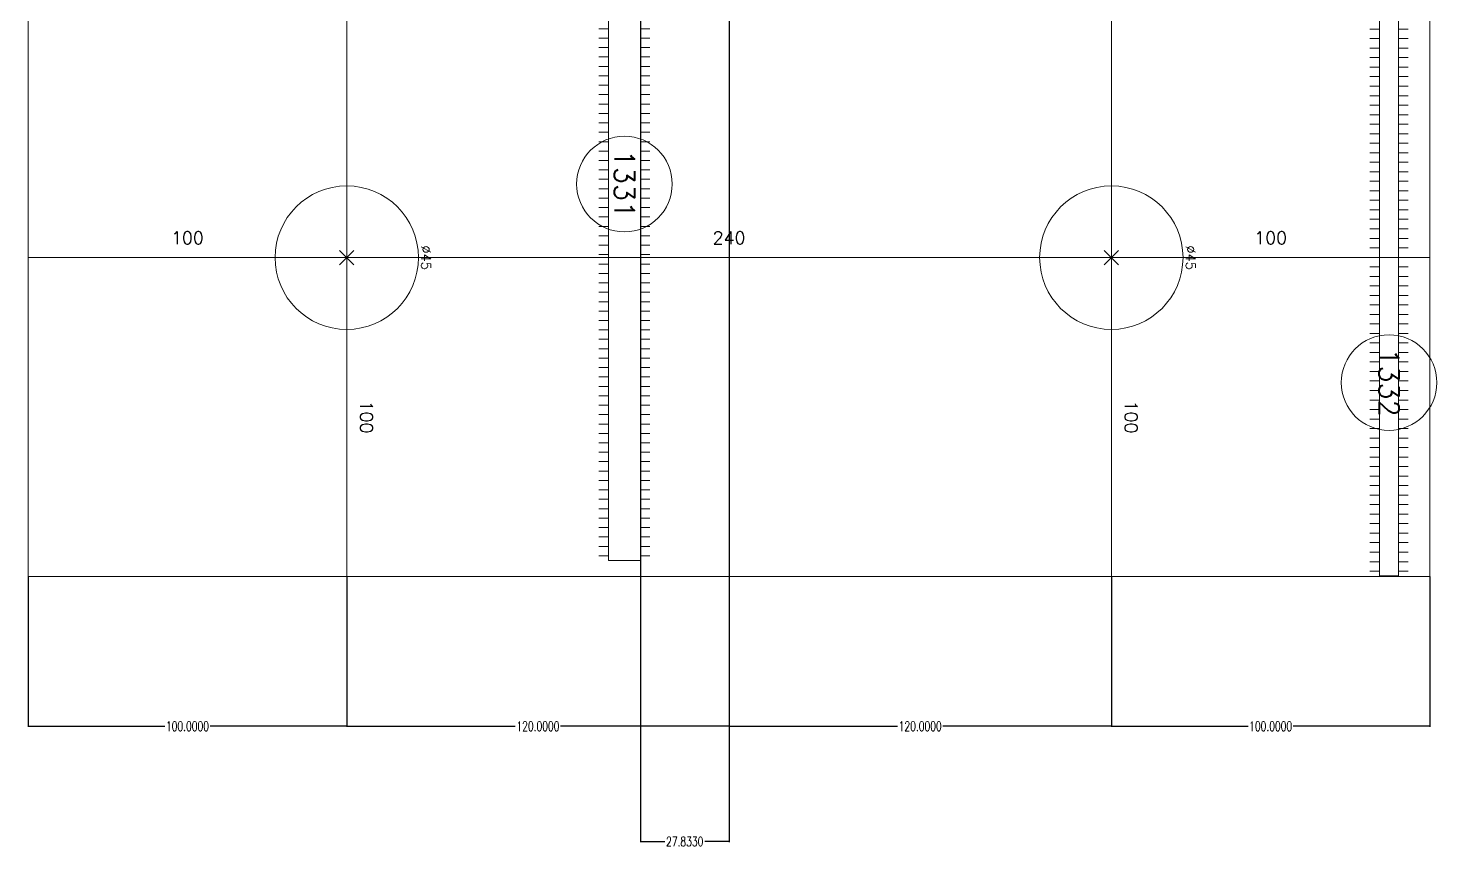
# Model space of a CAD drawing. Extents: x 442 to 930, y -85 to 442.
# Drawn here: x 442.2 to 884.3, y -85.1 to 172 of the extents above; entities that cross this region are included whole.
import ezdxf
from ezdxf.enums import TextEntityAlignment as Align

# ---------------------------------------------------------------- set-up
doc = ezdxf.new("R2010")
doc.units = 0
doc.header["$MEASUREMENT"] = 0
doc.layers.get('0').update_dxf_attribs({"linetype": 'CONTINUOUS', "lineweight": 25})
doc.layers.get('Defpoints').update_dxf_attribs({"linetype": 'CONTINUOUS'})
for name, color, linetype, lineweight in [('1', 7, 'CONTINUOUS', 25), ('2', 7, 'CONTINUOUS', 25), ('3', 7, 'CONTINUOUS', 25)]:
    doc.layers.add(name, color=color, linetype=linetype, lineweight=lineweight)
doc.styles.add('DimFont', font='simplex.shx', dxfattribs={"width": 0.8, "bigfont": 'gbhzfs.shx'})
doc.styles.get("Standard").update_dxf_attribs({"font": 'simplex.shx', "width": 0.7, "height": 3, "bigfont": 'gbhzfs.shx'})
doc.dimstyles.new('DHDxfDimStyleOpen30', dxfattribs={"dimtxt": 2.5, "dimasz": 2.5, "dimexe": 1.25, "dimexo": 0.625, "dimtad": 2, "dimtxsty": 'DimFont', "dimblk": 'OPEN30', "dimblk1": 'OPEN30', "dimblk2": 'OPEN30', "dimcen": 2.5, "dimadec": 0, "dimazin": 0, "dimtfac": 1, "dimtmove": 0, "dimatfit": 3, "dimfxl": 0, "dimarcsym": 0})

# ---------------------------------------------------------------- blocks, each defined once
blk = doc.blocks.new('*D2')
at = {"color": 0, "linetype": 'Continuous', "lineweight": -2}
for p, q in [((442.17, -0.06), (442.17, -47.18)), ((542.17, -0.06), (542.17, -47.18)), ((442.35, -47), (485.08, -47)), ((541.99, -47), (499.26, -47))]:
    blk.add_line(p, q, dxfattribs=at)
at = {"color": 0, "linetype": 'Continuous'}
for points in [[(442.35, -46.97), (442.35, -47.03), (442.17, -47)], [(541.99, -46.97), (541.99, -47.03), (542.17, -47)]]:
    blk.add_solid(points, dxfattribs=at)
at = {"layer": 'Defpoints', "color": 0, "linetype": 'Continuous'}
for p in [(442.17, 0), (542.17, 0), (542.17, -47)]:
    blk.add_point(p, dxfattribs=at)
at = {"color": 0, "linetype": 'Continuous', "insert": (492.17, -47), "char_height": 3, "attachment_point": 5}
blk.add_mtext('\\A1;100.0000', dxfattribs=at)
blk = doc.blocks.new('*D3')
at = {"color": 0, "linetype": 'Continuous', "lineweight": -2}
for p, q in [((542.17, -0.06), (542.17, -47.18)), ((662.17, -0.06), (662.17, -47.18)), ((542.35, -47), (595.08, -47)), ((661.99, -47), (609.26, -47))]:
    blk.add_line(p, q, dxfattribs=at)
at = {"color": 0, "linetype": 'Continuous'}
for points in [[(542.35, -46.97), (542.35, -47.03), (542.17, -47)], [(661.99, -46.97), (661.99, -47.03), (662.17, -47)]]:
    blk.add_solid(points, dxfattribs=at)
at = {"layer": 'Defpoints', "color": 0, "linetype": 'Continuous'}
for p in [(542.17, 0), (662.17, 0), (662.17, -47)]:
    blk.add_point(p, dxfattribs=at)
at = {"color": 0, "linetype": 'Continuous', "insert": (602.17, -47), "char_height": 3, "attachment_point": 5}
blk.add_mtext('\\A1;120.0000', dxfattribs=at)
blk = doc.blocks.new('*D4')
at = {"color": 0, "linetype": 'Continuous', "lineweight": -2}
for p, q in [((662.17, -0.06), (662.17, -47.18)), ((782.17, -0.06), (782.17, -47.18)), ((662.35, -47), (715.08, -47)), ((781.99, -47), (729.26, -47))]:
    blk.add_line(p, q, dxfattribs=at)
at = {"color": 0, "linetype": 'Continuous'}
for points in [[(662.35, -46.97), (662.35, -47.03), (662.17, -47)], [(781.99, -46.97), (781.99, -47.03), (782.17, -47)]]:
    blk.add_solid(points, dxfattribs=at)
at = {"layer": 'Defpoints', "color": 0, "linetype": 'Continuous'}
for p in [(662.17, 0), (782.17, 0), (782.17, -47)]:
    blk.add_point(p, dxfattribs=at)
at = {"color": 0, "linetype": 'Continuous', "insert": (722.17, -47), "char_height": 3, "attachment_point": 5}
blk.add_mtext('\\A1;120.0000', dxfattribs=at)
blk = doc.blocks.new('*D5')
at = {"color": 0, "linetype": 'Continuous', "lineweight": -2}
for p, q in [((782.17, -0.06), (782.17, -47.18)), ((882.17, -0.06), (882.17, -47.18)), ((782.35, -47), (825.08, -47)), ((881.99, -47), (839.26, -47))]:
    blk.add_line(p, q, dxfattribs=at)
at = {"color": 0, "linetype": 'Continuous'}
for points in [[(782.35, -46.97), (782.35, -47.03), (782.17, -47)], [(881.99, -46.97), (881.99, -47.03), (882.17, -47)]]:
    blk.add_solid(points, dxfattribs=at)
at = {"layer": 'Defpoints', "color": 0, "linetype": 'Continuous'}
for p in [(782.17, 0), (882.17, 0), (882.17, -47)]:
    blk.add_point(p, dxfattribs=at)
at = {"color": 0, "linetype": 'Continuous', "insert": (832.17, -47), "char_height": 3, "attachment_point": 5}
blk.add_mtext('\\A1;100.0000', dxfattribs=at)
blk = doc.blocks.new('*D7')
at = {"color": 0, "linetype": 'Continuous', "lineweight": -2}
for p, q in [((634.33, 219.94), (634.33, -83.36)), ((662.17, 219.94), (662.17, -83.36)), ((634.51, -83.18), (641.96, -83.18)), ((661.99, -83.18), (654.54, -83.18))]:
    blk.add_line(p, q, dxfattribs=at)
at = {"color": 0, "linetype": 'Continuous'}
for points in [[(634.51, -83.15), (634.51, -83.21), (634.33, -83.18)], [(661.99, -83.15), (661.99, -83.21), (662.17, -83.18)]]:
    blk.add_solid(points, dxfattribs=at)
at = {"layer": 'Defpoints', "color": 0, "linetype": 'Continuous'}
for p in [(634.33, 220), (662.17, 220), (662.17, -83.18)]:
    blk.add_point(p, dxfattribs=at)
at = {"color": 0, "linetype": 'Continuous', "insert": (648.25, -83.18), "char_height": 3, "attachment_point": 5}
blk.add_mtext('\\A1;27.8330', dxfattribs=at)

msp = doc.modelspace()

# ---------------------------------------------------------------- linework, layer by layer
at = {"layer": '1', "color": 7, "linetype": 'Continuous', "lineweight": 18}
for p, q in [((442.16699, 440), (442.16699, 0)), ((882.16699, 0), (882.16699, 440)), ((442.16699, 0), (882.16699, 0))]:
    msp.add_line(p, q, dxfattribs=at)
at = {"layer": '1', "color": 1, "linetype": 'Continuous', "lineweight": 18}
msp.add_line((662.16699, 440), (662.16699, 0), dxfattribs=at)
at = {"layer": '1', "color": 7, "linetype": 'Continuous', "lineweight": 13}
for p, q in [((539.91699, 102.25), (544.41699, 97.75)), ((539.91699, 97.75), (544.41699, 102.25)), ((779.91699, 102.25), (784.41699, 97.75)), ((779.91699, 97.75), (784.41699, 102.25))]:
    msp.add_line(p, q, dxfattribs=at)
for centre in [(542.16699, 100), (782.16699, 100)]:
    msp.add_circle(centre, 22.5, dxfattribs=at)
at = {"layer": '2', "color": 9, "linetype": 'Continuous', "lineweight": 13}
for p, q in [((542.16699, 0), (542.16699, 440)), ((782.16699, 0), (782.16699, 440)), ((442.16699, 100), (882.16699, 100))]:
    msp.add_line(p, q, dxfattribs=at)
at = {"layer": '3', "color": 7, "linetype": 'Continuous', "lineweight": 13}
for p, q in [((624.33399, 171.80921), (621.33399, 171.80921)), ((624.33399, 168.85683), (621.33399, 168.85683)), ((634.33399, 171.80921), (637.33399, 171.80921)), ((634.33399, 168.85683), (637.33399, 168.85683)), ((866.33399, 171.6999), (863.33399, 171.6999)), ((866.33399, 168.71629), (863.33399, 168.71629)), ((872.33399, 171.6999), (875.33399, 171.6999)), ((872.33399, 168.71629), (875.33399, 168.71629)), ((624.33399, 165.90446), (621.33399, 165.90446)), ((634.33399, 165.90446), (637.33399, 165.90446)), ((866.33399, 165.73269), (863.33399, 165.73269)), ((872.33399, 165.73269), (875.33399, 165.73269)), ((624.33399, 162.95208), (621.33399, 162.95208)), ((624.33399, 159.99971), (621.33399, 159.99971)), ((634.33399, 162.95208), (637.33399, 162.95208)), ((634.33399, 159.99971), (637.33399, 159.99971)), ((866.33399, 162.74908), (863.33399, 162.74908)), ((866.33399, 159.76547), (863.33399, 159.76547)), ((872.33399, 162.74908), (875.33399, 162.74908)), ((872.33399, 159.76547), (875.33399, 159.76547)), ((624.33399, 157.04733), (621.33399, 157.04733)), ((634.33399, 157.04733), (637.33399, 157.04733)), ((866.33399, 156.78187), (863.33399, 156.78187)), ((872.33399, 156.78187), (875.33399, 156.78187)), ((624.33399, 154.09496), (621.33399, 154.09496)), ((624.33399, 151.14258), (621.33399, 151.14258)), ((634.33399, 154.09496), (637.33399, 154.09496)), ((634.33399, 151.14258), (637.33399, 151.14258)), ((866.33399, 153.79826), (863.33399, 153.79826)), ((866.33399, 150.81465), (863.33399, 150.81465)), ((872.33399, 153.79826), (875.33399, 153.79826)), ((872.33399, 150.81465), (875.33399, 150.81465)), ((624.33399, 148.19021), (621.33399, 148.19021)), ((634.33399, 148.19021), (637.33399, 148.19021)), ((866.33399, 147.83105), (863.33399, 147.83105)), ((872.33399, 147.83105), (875.33399, 147.83105)), ((624.33399, 145.23783), (621.33399, 145.23783)), ((624.33399, 142.28546), (621.33399, 142.28546)), ((634.33399, 145.23783), (637.33399, 145.23783)), ((634.33399, 142.28546), (637.33399, 142.28546)), ((866.33399, 144.84744), (863.33399, 144.84744)), ((866.33399, 141.86383), (863.33399, 141.86383)), ((872.33399, 144.84744), (875.33399, 144.84744)), ((872.33399, 141.86383), (875.33399, 141.86383)), ((624.33399, 139.33308), (621.33399, 139.33308)), ((634.33399, 139.33308), (637.33399, 139.33308)), ((866.33399, 138.88023), (863.33399, 138.88023)), ((872.33399, 138.88023), (875.33399, 138.88023)), ((624.33399, 136.3807), (621.33399, 136.3807)), ((624.33399, 133.42833), (621.33399, 133.42833)), ((634.33399, 136.3807), (637.33399, 136.3807)), ((634.33399, 133.42833), (637.33399, 133.42833)), ((866.33399, 135.89662), (863.33399, 135.89662)), ((866.33399, 132.91301), (863.33399, 132.91301)), ((872.33399, 135.89662), (875.33399, 135.89662)), ((872.33399, 132.91301), (875.33399, 132.91301)), ((624.33399, 130.47595), (621.33399, 130.47595)), ((634.33399, 130.47595), (637.33399, 130.47595)), ((866.33399, 129.92941), (863.33399, 129.92941)), ((872.33399, 129.92941), (875.33399, 129.92941)), ((624.33399, 127.52358), (621.33399, 127.52358)), ((624.33399, 124.5712), (621.33399, 124.5712)), ((634.33399, 127.52358), (637.33399, 127.52358)), ((634.33399, 124.5712), (637.33399, 124.5712)), ((866.33399, 126.9458), (863.33399, 126.9458)), ((866.33399, 123.9622), (863.33399, 123.9622)), ((872.33399, 126.9458), (875.33399, 126.9458)), ((872.33399, 123.9622), (875.33399, 123.9622)), ((624.33399, 121.61883), (621.33399, 121.61883)), ((634.33399, 121.61883), (637.33399, 121.61883)), ((866.33399, 120.97859), (863.33399, 120.97859)), ((872.33399, 120.97859), (875.33399, 120.97859)), ((624.33399, 118.66645), (621.33399, 118.66645)), ((624.33399, 115.71408), (621.33399, 115.71408)), ((634.33399, 118.66645), (637.33399, 118.66645)), ((634.33399, 115.71408), (637.33399, 115.71408)), ((866.33399, 117.99498), (863.33399, 117.99498)), ((866.33399, 115.01138), (863.33399, 115.01138)), ((872.33399, 117.99498), (875.33399, 117.99498)), ((872.33399, 115.01138), (875.33399, 115.01138)), ((624.33399, 112.7617), (621.33399, 112.7617)), ((634.33399, 112.7617), (637.33399, 112.7617)), ((866.33399, 112.02777), (863.33399, 112.02777)), ((872.33399, 112.02777), (875.33399, 112.02777)), ((624.33399, 109.80933), (621.33399, 109.80933)), ((624.33399, 106.85695), (621.33399, 106.85695)), ((634.33399, 109.80933), (637.33399, 109.80933)), ((634.33399, 106.85695), (637.33399, 106.85695)), ((866.33399, 109.04416), (863.33399, 109.04416)), ((872.33399, 109.04416), (875.33399, 109.04416)), ((624.33399, 103.90458), (621.33399, 103.90458)), ((634.33399, 103.90458), (637.33399, 103.90458)), ((866.33399, 106.06056), (863.33399, 106.06056)), ((866.33399, 103.07695), (863.33399, 103.07695)), ((872.33399, 106.06056), (875.33399, 106.06056)), ((872.33399, 103.07695), (875.33399, 103.07695)), ((624.33399, 100.9522), (621.33399, 100.9522)), ((624.33399, 97.99982), (621.33399, 97.99982)), ((634.33399, 100.9522), (637.33399, 100.9522)), ((634.33399, 97.99982), (637.33399, 97.99982)), ((866.33399, 100.09334), (863.33399, 100.09334)), ((872.33399, 100.09334), (875.33399, 100.09334)), ((624.33399, 95.04745), (621.33399, 95.04745)), ((634.33399, 95.04745), (637.33399, 95.04745)), ((866.33399, 97.10974), (863.33399, 97.10974)), ((866.33399, 94.12613), (863.33399, 94.12613)), ((872.33399, 97.10974), (875.33399, 97.10974)), ((872.33399, 94.12613), (875.33399, 94.12613)), ((624.33399, 92.09507), (621.33399, 92.09507)), ((624.33399, 89.1427), (621.33399, 89.1427)), ((634.33399, 92.09507), (637.33399, 92.09507)), ((634.33399, 89.1427), (637.33399, 89.1427)), ((866.33399, 91.14252), (863.33399, 91.14252)), ((872.33399, 91.14252), (875.33399, 91.14252)), ((624.33399, 86.19032), (621.33399, 86.19032)), ((634.33399, 86.19032), (637.33399, 86.19032)), ((866.33399, 88.15892), (863.33399, 88.15892)), ((866.33399, 85.17531), (863.33399, 85.17531)), ((872.33399, 88.15892), (875.33399, 88.15892)), ((872.33399, 85.17531), (875.33399, 85.17531)), ((624.33399, 83.23795), (621.33399, 83.23795)), ((624.33399, 80.28557), (621.33399, 80.28557)), ((634.33399, 83.23795), (637.33399, 83.23795)), ((634.33399, 80.28557), (637.33399, 80.28557)), ((866.33399, 82.1917), (863.33399, 82.1917)), ((872.33399, 82.1917), (875.33399, 82.1917)), ((624.33399, 77.3332), (621.33399, 77.3332)), ((634.33399, 77.3332), (637.33399, 77.3332)), ((866.33399, 79.2081), (863.33399, 79.2081)), ((866.33399, 76.22449), (863.33399, 76.22449)), ((872.33399, 79.2081), (875.33399, 79.2081)), ((872.33399, 76.22449), (875.33399, 76.22449)), ((624.33399, 74.38082), (621.33399, 74.38082)), ((624.33399, 71.42845), (621.33399, 71.42845)), ((634.33399, 74.38082), (637.33399, 74.38082)), ((634.33399, 71.42845), (637.33399, 71.42845)), ((866.33399, 73.24088), (863.33399, 73.24088)), ((872.33399, 73.24088), (875.33399, 73.24088)), ((624.33399, 68.47607), (621.33399, 68.47607)), ((634.33399, 68.47607), (637.33399, 68.47607)), ((866.33399, 70.25728), (863.33399, 70.25728)), ((866.33399, 67.27367), (863.33399, 67.27367)), ((872.33399, 70.25728), (875.33399, 70.25728)), ((872.33399, 67.27367), (875.33399, 67.27367)), ((624.33399, 65.5237), (621.33399, 65.5237)), ((624.33399, 62.57132), (621.33399, 62.57132)), ((634.33399, 65.5237), (637.33399, 65.5237)), ((634.33399, 62.57132), (637.33399, 62.57132)), ((866.33399, 64.29006), (863.33399, 64.29006)), ((872.33399, 64.29006), (875.33399, 64.29006)), ((624.33399, 59.61894), (621.33399, 59.61894)), ((634.33399, 59.61894), (637.33399, 59.61894)), ((866.33399, 61.30646), (863.33399, 61.30646)), ((866.33399, 58.32285), (863.33399, 58.32285)), ((872.33399, 61.30646), (875.33399, 61.30646)), ((872.33399, 58.32285), (875.33399, 58.32285)), ((624.33399, 56.66657), (621.33399, 56.66657)), ((624.33399, 53.71419), (621.33399, 53.71419)), ((634.33399, 56.66657), (637.33399, 56.66657)), ((634.33399, 53.71419), (637.33399, 53.71419)), ((866.33399, 55.33924), (863.33399, 55.33924)), ((872.33399, 55.33924), (875.33399, 55.33924)), ((624.33399, 50.76182), (621.33399, 50.76182)), ((634.33399, 50.76182), (637.33399, 50.76182)), ((866.33399, 52.35564), (863.33399, 52.35564)), ((866.33399, 49.37203), (863.33399, 49.37203)), ((872.33399, 52.35564), (875.33399, 52.35564)), ((872.33399, 49.37203), (875.33399, 49.37203)), ((624.33399, 47.80944), (621.33399, 47.80944)), ((624.33399, 44.85707), (621.33399, 44.85707)), ((634.33399, 47.80944), (637.33399, 47.80944)), ((634.33399, 44.85707), (637.33399, 44.85707)), ((866.33399, 46.38842), (863.33399, 46.38842)), ((872.33399, 46.38842), (875.33399, 46.38842)), ((624.33399, 41.90469), (621.33399, 41.90469)), ((634.33399, 41.90469), (637.33399, 41.90469)), ((866.33399, 43.40482), (863.33399, 43.40482)), ((866.33399, 40.42121), (863.33399, 40.42121)), ((872.33399, 43.40482), (875.33399, 43.40482)), ((872.33399, 40.42121), (875.33399, 40.42121)), ((624.33399, 38.95232), (621.33399, 38.95232)), ((624.33399, 35.99994), (621.33399, 35.99994)), ((634.33399, 38.95232), (637.33399, 38.95232)), ((634.33399, 35.99994), (637.33399, 35.99994)), ((866.33399, 37.4376), (863.33399, 37.4376)), ((872.33399, 37.4376), (875.33399, 37.4376)), ((624.33399, 33.04757), (621.33399, 33.04757)), ((634.33399, 33.04757), (637.33399, 33.04757)), ((866.33399, 34.454), (863.33399, 34.454)), ((866.33399, 31.47039), (863.33399, 31.47039)), ((872.33399, 34.454), (875.33399, 34.454)), ((872.33399, 31.47039), (875.33399, 31.47039)), ((624.33399, 30.09519), (621.33399, 30.09519)), ((624.33399, 27.14282), (621.33399, 27.14282)), ((634.33399, 30.09519), (637.33399, 30.09519)), ((634.33399, 27.14282), (637.33399, 27.14282)), ((866.33399, 28.48679), (863.33399, 28.48679)), ((872.33399, 28.48679), (875.33399, 28.48679)), ((624.33399, 24.19044), (621.33399, 24.19044)), ((634.33399, 24.19044), (637.33399, 24.19044)), ((866.33399, 25.50318), (863.33399, 25.50318)), ((866.33399, 22.51957), (863.33399, 22.51957)), ((872.33399, 25.50318), (875.33399, 25.50318)), ((872.33399, 22.51957), (875.33399, 22.51957)), ((624.33399, 21.23806), (621.33399, 21.23806)), ((624.33399, 18.28569), (621.33399, 18.28569)), ((634.33399, 21.23806), (637.33399, 21.23806)), ((634.33399, 18.28569), (637.33399, 18.28569)), ((866.33399, 19.53597), (863.33399, 19.53597)), ((872.33399, 19.53597), (875.33399, 19.53597)), ((624.33399, 15.33331), (621.33399, 15.33331)), ((634.33399, 15.33331), (637.33399, 15.33331)), ((866.33399, 16.55236), (863.33399, 16.55236)), ((866.33399, 13.56875), (863.33399, 13.56875)), ((872.33399, 16.55236), (875.33399, 16.55236)), ((872.33399, 13.56875), (875.33399, 13.56875)), ((624.33399, 12.38094), (621.33399, 12.38094)), ((624.33399, 9.42856), (621.33399, 9.42856)), ((634.33399, 12.38094), (637.33399, 12.38094)), ((634.33399, 9.42856), (637.33399, 9.42856)), ((866.33399, 10.58515), (863.33399, 10.58515)), ((872.33399, 10.58515), (875.33399, 10.58515)), ((624.33399, 6.47619), (621.33399, 6.47619)), ((634.33399, 6.47619), (637.33399, 6.47619)), ((866.33399, 7.60154), (863.33399, 7.60154)), ((866.33399, 4.61793), (863.33399, 4.61793)), ((872.33399, 7.60154), (875.33399, 7.60154)), ((872.33399, 4.61793), (875.33399, 4.61793)), ((866.33399, 1.63433), (863.33399, 1.63433)), ((872.33399, 1.63433), (875.33399, 1.63433))]:
    msp.add_line(p, q, dxfattribs=at)
for points in [[(634.33399, 182.14252), (634.33399, 5), (624.33399, 5), (624.33399, 182.14252)], [(866.33399, 0.14252), (866.33399, 182.14252), (872.33399, 182.14252), (872.33399, 0.14252)]]:
    msp.add_lwpolyline(points, close=True, dxfattribs=at)
at = {"layer": '3', "color": 7, "linetype": 'Continuous', "lineweight": 18}
for centre in [(629.33399, 123.09502), (869.33399, 60.80919)]:
    msp.add_circle(centre, 15, dxfattribs=at)

# ---------------------------------------------------------------- texts
at = {"layer": '1', "color": 7, "linetype": 'Continuous', "lineweight": 13}
for p in [(564.66699, 100), (804.66699, 100)]:
    msp.add_text('%%c45', height=3, rotation=270, dxfattribs=at).set_placement(p, align=Align.BOTTOM_CENTER)
at = {"layer": '2', "color": 7, "linetype": 'Continuous', "lineweight": 13}
for s, p in [('100', (492.16699, 103)), ('240', (662.16699, 103)), ('100', (832.16699, 103))]:
    msp.add_text(s, height=4, dxfattribs=at).set_placement(p, align=Align.BOTTOM_CENTER)
for p in [(545.16699, 50), (785.16699, 50)]:
    msp.add_text('100', height=4, rotation=270, dxfattribs=at).set_placement(p, align=Align.BOTTOM_CENTER)
at = {"layer": '3', "color": 7, "linetype": 'Continuous', "lineweight": 13}
for s, p in [('1331', (629.33399, 123.09502)), ('1332', (869.33399, 60.80919))]:
    msp.add_text(s, height=6.25, rotation=270, dxfattribs=at).set_placement(p, align=Align.MIDDLE_CENTER)

# ---------------------------------------------------------------- dimensions: what is measured, and where the dimension line sits
at = {"color": 2, "linetype": 'Continuous'}
for base, p1, p2, override, picture, middle in [((662.16699, -83.17711), (634.33399, 220), (662.16699, 220), {"dimtxt": 0.18, "dimasz": 0.18, "dimexe": 0.18, "dimexo": 0.0625, "dimgap": 0.09, "dimtad": 0, "dimtih": 1, "dimtoh": 1, "dimdec": 4, "dimzin": 0, "dimdsep": 46, "dimtxsty": 'Standard', "dimcen": 0.09, "dimtdec": 4, "dimtofl": 0, "dimtolj": 1, "dimtzin": 0}, '*D7', (648.25049, -83.17711)), ((542.16699, -47.0002), (442.16699, 0), (542.16699, 0), {"dimtxt": 0.18, "dimasz": 0.18, "dimexe": 0.18, "dimexo": 0.0625, "dimgap": 0.09, "dimtad": 0, "dimtih": 1, "dimtoh": 1, "dimdec": 4, "dimzin": 0, "dimdsep": 46, "dimtxsty": 'Standard', "dimcen": 0.09, "dimtdec": 4, "dimtofl": 0, "dimtolj": 1, "dimtzin": 0}, '*D2', (492.16699, -47.0002)), ((662.16699, -47.0002), (542.16699, 0), (662.16699, 0), {"dimtxt": 0.18, "dimasz": 0.18, "dimexe": 0.18, "dimexo": 0.0625, "dimgap": 0.09, "dimtad": 0, "dimtih": 1, "dimtoh": 1, "dimdec": 4, "dimzin": 0, "dimdsep": 46, "dimtxsty": 'Standard', "dimcen": 0.09, "dimtdec": 4, "dimtofl": 0, "dimtmove": 1, "dimtolj": 1, "dimtzin": 0}, '*D3', (602.16699, -47.0002)), ((782.16699, -47.0002), (662.16699, 0), (782.16699, 0), {"dimtxt": 0.18, "dimasz": 0.18, "dimexe": 0.18, "dimexo": 0.0625, "dimgap": 0.09, "dimtad": 0, "dimtih": 1, "dimtoh": 1, "dimdec": 4, "dimzin": 0, "dimdsep": 46, "dimtxsty": 'Standard', "dimcen": 0.09, "dimtdec": 4, "dimtofl": 0, "dimtmove": 1, "dimtolj": 1, "dimtzin": 0}, '*D4', (722.16699, -47.0002)), ((882.16699, -47.0002), (782.16699, 0), (882.16699, 0), {"dimtxt": 0.18, "dimasz": 0.18, "dimexe": 0.18, "dimexo": 0.0625, "dimgap": 0.09, "dimtad": 0, "dimtih": 1, "dimtoh": 1, "dimdec": 4, "dimzin": 0, "dimdsep": 46, "dimtxsty": 'Standard', "dimcen": 0.09, "dimtdec": 4, "dimtofl": 0, "dimtmove": 1, "dimtolj": 1, "dimtzin": 0}, '*D5', (832.16699, -47.0002))]:
    dim = msp.add_linear_dim(base=base, p1=p1, p2=p2, dimstyle='DHDxfDimStyleOpen30', override=override, dxfattribs=at)
    dim.commit()
    dim.dimension.update_dxf_attribs({"geometry": picture, "text_midpoint": middle})

doc.saveas('drawing.dxf')
